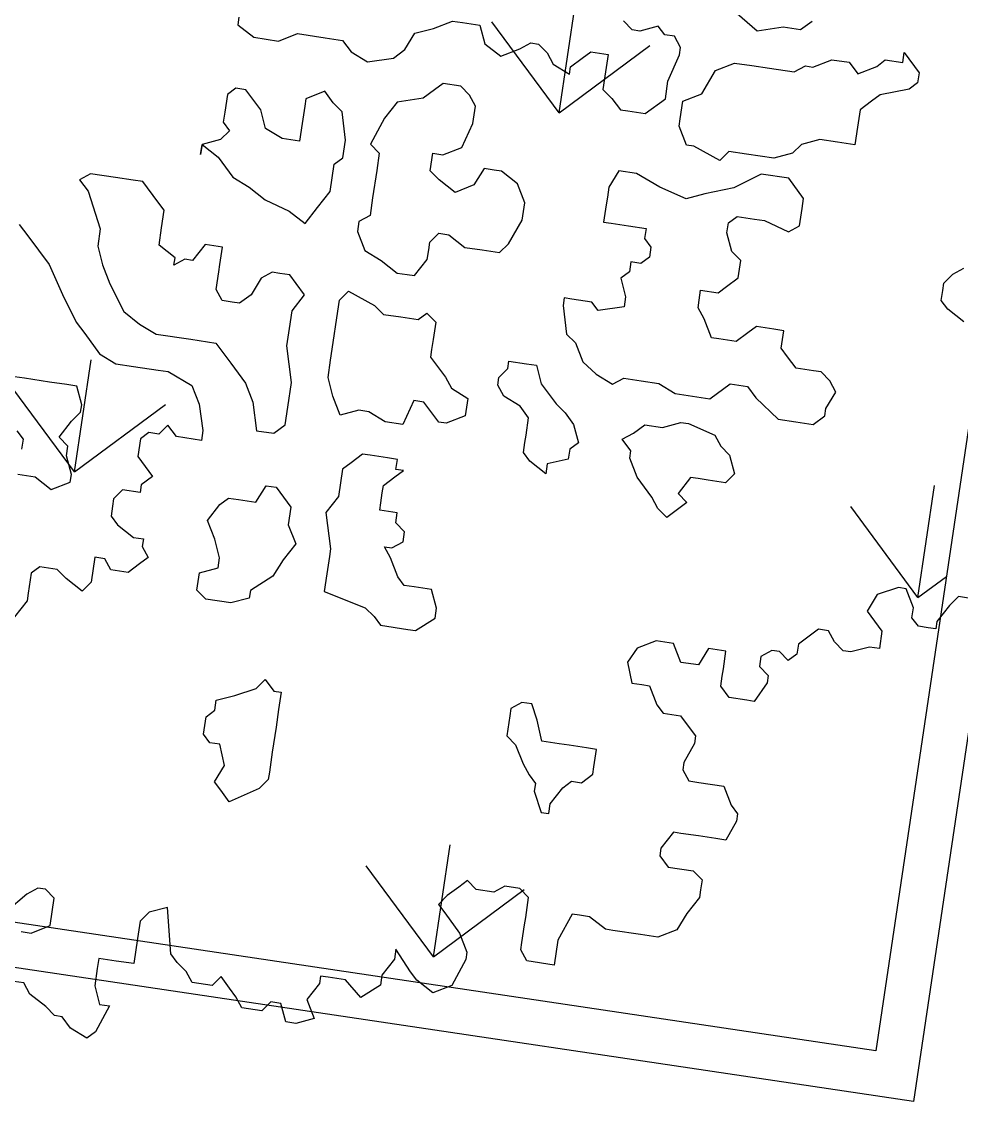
# Model space of a CAD drawing. Header units: millimetres. Extents: x 338 to 506, y 179 to 335.
# Drawn here: x 382.783 to 385.95, y 242.567 to 246.204 of the extents above; entities that cross this region are included whole.
import ezdxf

# ---------------------------------------------------------------- set-up
doc = ezdxf.new("R2010")
doc.units = ezdxf.units.MM
for name, color, linetype in [('ANDEN', 251, 'Continuous'), ('ARBOL-TOP', 3, 'Continuous'), ('MUROS', 32, 'Continuous')]:
    doc.layers.add(name, color=color, linetype=linetype)

# ---------------------------------------------------------------- blocks, each defined once
blk = doc.blocks.new('*X963')
at = {"color": 0}
for p, q in [((60.776, 111.9594), (61.0454, 112.2288)), ((60.776, 111.9594), (61.0454, 111.6899)), ((60.776, 111.9594), (61.157, 111.9594)), ((59.3391, 110.5225), (59.6085, 110.7919)), ((62.2128, 110.5225), (62.4822, 110.7919)), ((59.3391, 110.5225), (59.6085, 110.2531)), ((59.3391, 110.5225), (59.7201, 110.5225)), ((62.2128, 110.5225), (62.4822, 110.2531)), ((62.2128, 110.5225), (62.5938, 110.5225)), ((60.776, 109.0857), (61.0454, 109.3551)), ((60.776, 109.0857), (60.8606, 109.0011)), ((60.776, 109.0857), (61.157, 109.0857))]:
    blk.add_line(p, q, dxfattribs=at)
blk = doc.blocks.new('ARBOLITO')
at = {"linetype": 'ByBlock'}
for points in [[(463.24576, 68.67894), (463.23745, 68.67894), (463.23122, 68.67063), (463.22291, 68.65608), (463.22291, 68.64985), (463.21667, 68.64985), (463.20836, 68.64985), (463.20213, 68.65608), (463.20213, 68.66439), (463.19382, 68.67894), (463.18758, 68.67894), (463.17096, 68.67063), (463.16473, 68.65608), (463.17927, 68.64154), (463.17927, 68.62699), (463.17096, 68.62699), (463.15642, 68.62076), (463.15018, 68.62076), (463.14187, 68.62699), (463.13564, 68.6353), (463.12733, 68.6353), (463.11278, 68.62076), (463.11278, 68.61245), (463.10655, 68.60621), (463.09823, 68.61245), (463.092, 68.61245), (463.08369, 68.60621), (463.08369, 68.5979), (463.092, 68.59167), (463.092, 68.58543), (463.08369, 68.56881), (463.07746, 68.56881), (463.06291, 68.56881), (463.0546, 68.57712), (463.0546, 68.58543), (463.0546, 68.59167), (463.0546, 68.60621), (463.04005, 68.60621), (463.03382, 68.59167), (463.01927, 68.59167), (463.01096, 68.60621), (462.99642, 68.60621), (462.98187, 68.5979), (462.97564, 68.58543), (462.98187, 68.56881), (462.99018, 68.56881), (462.99642, 68.56881), (463.00473, 68.55427), (463.01096, 68.54803), (463.02551, 68.54803), (463.03382, 68.53972), (463.04005, 68.53349), (463.04005, 68.52725), (463.03382, 68.51063), (463.03382, 68.5044), (463.04005, 68.49608), (463.04837, 68.49608), (463.06914, 68.49608), (463.07746, 68.48154), (463.08369, 68.47531), (463.08369, 68.46907), (463.07746, 68.45245), (463.06914, 68.45245), (463.0546, 68.45245), (463.04005, 68.45245), (463.03382, 68.45245), (463.02551, 68.4379), (463.02551, 68.43167), (463.03382, 68.42336), (463.0546, 68.42336), (463.06291, 68.41712), (463.06291, 68.40881), (463.06291, 68.40258), (463.0546, 68.38803), (463.04837, 68.37349), (463.03382, 68.36518), (463.01927, 68.36518), (462.99642, 68.36518), (462.99018, 68.36518), (462.97564, 68.37349), (462.96733, 68.37349), (462.96109, 68.37349), (462.95278, 68.35063), (462.95278, 68.32985), (462.92993, 68.32985), (462.92369, 68.33816), (462.92369, 68.3444), (462.92369, 68.35894), (462.92369, 68.36518), (462.92369, 68.3818), (462.91538, 68.38803), (462.90291, 68.38803), (462.8946, 68.3818), (462.88006, 68.3818), (462.87174, 68.38803), (462.86551, 68.3818), (462.8572, 68.37349), (462.85097, 68.36518), (462.8572, 68.35894), (462.87174, 68.3444), (462.88006, 68.32985), (462.88006, 68.32362), (462.87174, 68.30076), (462.8572, 68.29245), (462.84265, 68.30076), (462.83642, 68.307), (462.82187, 68.32362), (462.82187, 68.31531), (462.81356, 68.30076), (462.81356, 68.29245), (462.79902, 68.27998), (462.78447, 68.29245), (462.76993, 68.29245), (462.76369, 68.29245), (462.76369, 68.28622), (462.75538, 68.27167), (462.76369, 68.25713), (462.74915, 68.25089), (462.74084, 68.25089), (462.7346, 68.26544), (462.72629, 68.26544), (462.72006, 68.25713), (462.70343, 68.25713), (462.6972, 68.26544), (462.69097, 68.27167), (462.68266, 68.27998), (462.67642, 68.27167), (462.6598, 68.27167), (462.65357, 68.27998), (462.64525, 68.28622), (462.63902, 68.29245), (462.63071, 68.32985), (462.61616, 68.32362), (462.60993, 68.31531), (462.60993, 68.30076), (462.60993, 68.27998), (462.59538, 68.27998), (462.58084, 68.27998), (462.58084, 68.27167), (462.58084, 68.25713), (462.58707, 68.24258), (462.59538, 68.24258), (462.58707, 68.21972), (462.58084, 68.21349), (462.56629, 68.21972), (462.55798, 68.22804), (462.55175, 68.22804), (462.54344, 68.23427), (462.52889, 68.24258), (462.52266, 68.25089), (462.51435, 68.25089)], [(462.51435, 68.29245), (462.52266, 68.29245), (462.5372, 68.30076), (462.5372, 68.32362), (462.52889, 68.32985), (462.52266, 68.32985), (462.51435, 68.32362), (462.4998, 68.307)], [(463.24576, 68.67894), (463.23745, 68.67894), (463.23122, 68.67063), (463.22291, 68.65608), (463.22291, 68.64985), (463.21667, 68.64985), (463.20836, 68.64985), (463.20213, 68.65608), (463.20213, 68.66439), (463.19382, 68.67894), (463.18758, 68.67894), (463.17096, 68.67063), (463.16473, 68.65608), (463.17927, 68.64154), (463.17927, 68.62699), (463.17096, 68.62699), (463.15642, 68.62076), (463.15018, 68.62076), (463.14187, 68.62699), (463.13564, 68.6353), (463.12733, 68.6353), (463.11278, 68.62076), (463.11278, 68.61245), (463.10655, 68.60621), (463.09823, 68.61245), (463.092, 68.61245), (463.08369, 68.60621), (463.08369, 68.5979), (463.092, 68.59167), (463.092, 68.58543), (463.08369, 68.56881), (463.07746, 68.56881), (463.06291, 68.56881), (463.0546, 68.57712), (463.0546, 68.58543), (463.0546, 68.59167), (463.0546, 68.60621), (463.04005, 68.60621), (463.03382, 68.59167), (463.01927, 68.59167), (463.01096, 68.60621), (462.99642, 68.60621), (462.98187, 68.5979), (462.97564, 68.58543), (462.98187, 68.56881), (462.99018, 68.56881), (462.99642, 68.56881), (463.00473, 68.55427), (463.01096, 68.54803), (463.02551, 68.54803), (463.03382, 68.53972), (463.04005, 68.53349), (463.04005, 68.52725), (463.03382, 68.51063), (463.03382, 68.5044), (463.04005, 68.49608), (463.04837, 68.49608), (463.06914, 68.49608), (463.07746, 68.48154), (463.08369, 68.47531), (463.08369, 68.46907), (463.07746, 68.45245), (463.06914, 68.45245), (463.0546, 68.45245), (463.04005, 68.45245), (463.03382, 68.45245), (463.02551, 68.4379), (463.02551, 68.43167), (463.03382, 68.42336), (463.0546, 68.42336), (463.06291, 68.41712), (463.06291, 68.40881), (463.06291, 68.40258), (463.0546, 68.38803), (463.04837, 68.37349), (463.03382, 68.36518), (463.01927, 68.36518), (462.99642, 68.36518), (462.99018, 68.36518), (462.97564, 68.37349), (462.96733, 68.37349), (462.96109, 68.37349), (462.95278, 68.35063), (462.95278, 68.32985), (462.92993, 68.32985), (462.92369, 68.33816), (462.92369, 68.3444), (462.92369, 68.35894), (462.92369, 68.36518), (462.92369, 68.3818), (462.91538, 68.38803), (462.90291, 68.38803), (462.8946, 68.3818), (462.88006, 68.3818), (462.87174, 68.38803), (462.86551, 68.3818), (462.8572, 68.37349), (462.85097, 68.36518), (462.8572, 68.35894), (462.87174, 68.3444), (462.88006, 68.32985), (462.88006, 68.32362), (462.87174, 68.30076), (462.8572, 68.29245), (462.84265, 68.30076), (462.83642, 68.307), (462.82187, 68.32362), (462.82187, 68.31531), (462.81356, 68.30076), (462.81356, 68.29245), (462.79902, 68.27998), (462.78447, 68.29245), (462.76993, 68.29245), (462.76369, 68.29245), (462.76369, 68.28622), (462.75538, 68.27167), (462.76369, 68.25713), (462.74915, 68.25089), (462.74084, 68.25089), (462.7346, 68.26544), (462.72629, 68.26544), (462.72006, 68.25713), (462.70343, 68.25713), (462.6972, 68.26544), (462.69097, 68.27167), (462.68266, 68.27998), (462.67642, 68.27167), (462.6598, 68.27167), (462.65357, 68.27998), (462.64525, 68.28622), (462.63902, 68.29245), (462.63071, 68.32985), (462.61616, 68.32362), (462.60993, 68.31531), (462.60993, 68.30076), (462.60993, 68.27998), (462.59538, 68.27998), (462.58084, 68.27998), (462.58084, 68.27167), (462.58084, 68.25713), (462.58707, 68.24258), (462.59538, 68.24258), (462.58707, 68.21972), (462.58084, 68.21349), (462.56629, 68.21972), (462.55798, 68.22804), (462.55175, 68.22804), (462.54344, 68.23427), (462.52889, 68.24258), (462.52266, 68.25089), (462.51435, 68.25089)], [(462.51435, 68.29245), (462.52266, 68.29245), (462.5372, 68.30076), (462.5372, 68.32362), (462.52889, 68.32985), (462.52266, 68.32985), (462.51435, 68.32362), (462.4998, 68.307)], [(462.58084, 69.05712), (462.59538, 69.0488), (462.61616, 69.0488), (462.63071, 69.05712), (462.65357, 69.05712), (462.66811, 69.05712), (462.67642, 69.0488), (462.69097, 69.04257), (462.71175, 69.0488), (462.72006, 69.05712), (462.72629, 69.07166), (462.74084, 69.07789), (462.75538, 69.08621), (462.76369, 69.08621), (462.77824, 69.08621), (462.78447, 69.07166), (462.79902, 69.06335), (462.81356, 69.07166), (462.82187, 69.07789), (462.82811, 69.07789), (462.83642, 69.07166), (462.84265, 69.06335), (462.8572, 69.05712), (462.8572, 69.06335), (462.86551, 69.07166), (462.87174, 69.07789), (462.88629, 69.07789), (462.88629, 69.06335), (462.88629, 69.0488), (462.8946, 69.04257), (462.90291, 69.03426), (462.90915, 69.03426), (462.92369, 69.03426), (462.93824, 69.0488), (462.93824, 69.06335), (462.94447, 69.08621), (462.94447, 69.09244), (462.93824, 69.10075), (462.92993, 69.10075), (462.92369, 69.10698), (462.90915, 69.10075), (462.90291, 69.10075), (462.8946, 69.10698)], [(462.98187, 69.12984), (463.00473, 69.1153), (463.02551, 69.12153), (463.04005, 69.12153), (463.04837, 69.12984)], [(462.58084, 69.06335), (462.58084, 69.05712), (462.58084, 69.05712)], [(462.58084, 69.05712), (462.59538, 69.0488), (462.61616, 69.0488), (462.63071, 69.05712), (462.65357, 69.05712), (462.66811, 69.05712), (462.67642, 69.0488), (462.69097, 69.04257), (462.71175, 69.0488), (462.72006, 69.05712), (462.72629, 69.07166), (462.74084, 69.07789), (462.75538, 69.08621), (462.76369, 69.08621), (462.77824, 69.08621), (462.78447, 69.07166), (462.79902, 69.06335), (462.81356, 69.07166), (462.82187, 69.07789), (462.82811, 69.07789), (462.83642, 69.07166), (462.84265, 69.06335), (462.8572, 69.05712), (462.8572, 69.06335), (462.86551, 69.07166), (462.87174, 69.07789), (462.88629, 69.07789), (462.88629, 69.06335), (462.88629, 69.0488), (462.8946, 69.04257), (462.90291, 69.03426), (462.90915, 69.03426), (462.92369, 69.03426), (462.93824, 69.0488), (462.93824, 69.06335), (462.94447, 69.08621), (462.94447, 69.09244), (462.93824, 69.10075), (462.92993, 69.10075), (462.92369, 69.10698), (462.90915, 69.10075), (462.90291, 69.10075), (462.8946, 69.10698)], [(462.98187, 69.12984), (463.00473, 69.1153), (463.02551, 69.12153), (463.04005, 69.12153), (463.04837, 69.12984)], [(462.58084, 69.06335), (462.58084, 69.05712)], [(462.96109, 69.01348), (462.95278, 69.02802), (462.95278, 69.03426), (462.95278, 69.0488), (462.96733, 69.05712), (462.97564, 69.07789), (462.99018, 69.08621), (463.00473, 69.08621), (463.01927, 69.08621), (463.04005, 69.08621), (463.04837, 69.09244), (463.0546, 69.09244), (463.06914, 69.10075), (463.08369, 69.10075), (463.092, 69.09244), (463.10655, 69.10075), (463.11278, 69.10698), (463.12733, 69.10698), (463.12733, 69.1153), (463.14187, 69.10075), (463.14187, 69.09244), (463.13564, 69.08621), (463.11278, 69.07789), (463.10655, 69.07166), (463.09823, 69.06335), (463.09823, 69.0488), (463.09823, 69.03426), (463.08369, 69.03426), (463.06914, 69.03426), (463.0546, 69.02802), (463.04837, 69.01971), (463.03382, 69.01348), (463.01096, 69.01348), (462.99642, 69.01348), (462.99018, 69.00517), (462.96733, 69.01348), (462.96109, 69.01348), (462.96109, 69.01348)], [(462.96109, 69.01348), (462.95278, 69.02802), (462.95278, 69.03426), (462.95278, 69.0488), (462.96733, 69.05712), (462.97564, 69.07789), (462.99018, 69.08621), (463.00473, 69.08621), (463.01927, 69.08621), (463.04005, 69.08621), (463.04837, 69.09244), (463.0546, 69.09244), (463.06914, 69.10075), (463.08369, 69.10075), (463.092, 69.09244), (463.10655, 69.10075), (463.11278, 69.10698), (463.12733, 69.10698), (463.12733, 69.1153), (463.14187, 69.10075), (463.14187, 69.09244), (463.13564, 69.08621), (463.11278, 69.07789), (463.10655, 69.07166), (463.09823, 69.06335), (463.09823, 69.0488), (463.09823, 69.03426), (463.08369, 69.03426), (463.06914, 69.03426), (463.0546, 69.02802), (463.04837, 69.01971), (463.03382, 69.01348), (463.01096, 69.01348), (462.99642, 69.01348), (462.99018, 69.00517), (462.96733, 69.01348), (462.96109, 69.01348)], [(462.70343, 68.90335), (462.71175, 68.88881), (462.72629, 68.88257), (462.74084, 68.87426), (462.74915, 68.87426), (462.75538, 68.87426), (462.76369, 68.88881), (462.76369, 68.89712), (462.76369, 68.90335), (462.76993, 68.91166), (462.77824, 68.91166), (462.79278, 68.90335), (462.80733, 68.90335), (462.82187, 68.90335), (462.82811, 68.91166), (462.83642, 68.93244), (462.83642, 68.94699), (462.82811, 68.96153), (462.81356, 68.96984), (462.80733, 68.96984), (462.79902, 68.96984), (462.79278, 68.9553), (462.77824, 68.94699), (462.76369, 68.9553), (462.75538, 68.96153), (462.75538, 68.97608), (462.76369, 68.97608), (462.77824, 68.98439), (462.78447, 69.00517), (462.78447, 69.01971), (462.77824, 69.02802), (462.76993, 69.03426), (462.75538, 69.03426), (462.74915, 69.02802), (462.74084, 69.01971), (462.72006, 69.01348), (462.71175, 68.99893), (462.70343, 68.97608), (462.71175, 68.96984), (462.71175, 68.9553), (462.71175, 68.93244), (462.71175, 68.9179), (462.70343, 68.91166), (462.70343, 68.90335), (462.70343, 68.90335)], [(462.70343, 68.90335), (462.71175, 68.88881), (462.72629, 68.88257), (462.74084, 68.87426), (462.74915, 68.87426), (462.75538, 68.87426), (462.76369, 68.88881), (462.76369, 68.89712), (462.76369, 68.90335), (462.76993, 68.91166), (462.77824, 68.91166), (462.79278, 68.90335), (462.80733, 68.90335), (462.82187, 68.90335), (462.82811, 68.91166), (462.83642, 68.93244), (462.83642, 68.94699), (462.82811, 68.96153), (462.81356, 68.96984), (462.80733, 68.96984), (462.79902, 68.96984), (462.79278, 68.9553), (462.77824, 68.94699), (462.76369, 68.9553), (462.75538, 68.96153), (462.75538, 68.97608), (462.76369, 68.97608), (462.77824, 68.98439), (462.78447, 69.00517), (462.78447, 69.01971), (462.77824, 69.02802), (462.76993, 69.03426), (462.75538, 69.03426), (462.74915, 69.02802), (462.74084, 69.01971), (462.72006, 69.01348), (462.71175, 68.99893), (462.70343, 68.97608), (462.71175, 68.96984), (462.71175, 68.9553), (462.71175, 68.93244), (462.71175, 68.9179), (462.70343, 68.91166), (462.70343, 68.90335)], [(462.56629, 68.9553), (462.58084, 68.94699), (462.59538, 68.93244), (462.60993, 68.92621), (462.62447, 68.9179), (462.64525, 68.91166), (462.6598, 68.90335), (462.66811, 68.9179), (462.67642, 68.93244), (462.67642, 68.9553), (462.68266, 68.96153), (462.68266, 68.97608), (462.67642, 68.99893), (462.66811, 69.00517), (462.6598, 69.01348), (462.64525, 69.00517), (462.64525, 68.99893), (462.64525, 68.98439), (462.64525, 68.96984), (462.63071, 68.96984), (462.61616, 68.97608), (462.60993, 68.99062), (462.59538, 69.00517), (462.58707, 69.00517), (462.58084, 68.99893), (462.58084, 68.98439), (462.58084, 68.97608), (462.58707, 68.96984), (462.58084, 68.96153), (462.56629, 68.9553), (462.56629, 68.94699), (462.56629, 68.9553), (462.56629, 68.9553)], [(462.56629, 68.9553), (462.58084, 68.94699), (462.59538, 68.93244), (462.60993, 68.92621), (462.62447, 68.9179), (462.64525, 68.91166), (462.6598, 68.90335), (462.66811, 68.9179), (462.67642, 68.93244), (462.67642, 68.9553), (462.68266, 68.96153), (462.68266, 68.97608), (462.67642, 68.99893), (462.66811, 69.00517), (462.6598, 69.01348), (462.64525, 69.00517), (462.64525, 68.99893), (462.64525, 68.98439), (462.64525, 68.96984), (462.63071, 68.96984), (462.61616, 68.97608), (462.60993, 68.99062), (462.59538, 69.00517), (462.58707, 69.00517), (462.58084, 68.99893), (462.58084, 68.98439), (462.58084, 68.97608), (462.58707, 68.96984), (462.58084, 68.96153), (462.56629, 68.9553), (462.56629, 68.94699), (462.56629, 68.9553)], [(462.90915, 68.86803), (462.90291, 68.87426), (462.88629, 68.87426), (462.88006, 68.87426), (462.88006, 68.86803), (462.88629, 68.84517), (462.8946, 68.83894), (462.90291, 68.82439), (462.91538, 68.81608), (462.92993, 68.80985), (462.93824, 68.81608), (462.95278, 68.81608), (462.96733, 68.81608), (462.98187, 68.80985), (462.99642, 68.80985), (463.01096, 68.80985), (463.02551, 68.82439), (463.04005, 68.82439), (463.04837, 68.81608), (463.06914, 68.80153), (463.08369, 68.80153), (463.09823, 68.80153), (463.10655, 68.80985), (463.10655, 68.81608), (463.11278, 68.83062), (463.10655, 68.83894), (463.09823, 68.84517), (463.092, 68.84517), (463.07746, 68.84517), (463.06914, 68.85348), (463.06291, 68.85972), (463.06291, 68.87426), (463.0546, 68.87426), (463.04005, 68.87426), (463.03382, 68.86803), (463.02551, 68.85972), (463.01096, 68.85972), (463.00473, 68.85972), (462.99642, 68.87426), (462.99018, 68.88257), (462.99018, 68.88881), (462.99018, 68.89712), (463.00473, 68.89712), (463.01096, 68.90335), (463.01927, 68.91166), (463.01927, 68.92621), (463.01096, 68.93244), (463.00473, 68.94699), (463.00473, 68.9553), (463.01096, 68.96153), (463.02551, 68.96153), (463.03382, 68.96153), (463.0546, 68.9553), (463.06291, 68.96153), (463.06291, 68.97608), (463.06291, 68.98439), (463.04837, 68.99893), (463.02551, 68.99893), (463.00473, 68.98439), (462.98187, 68.97608), (462.96733, 68.96984), (462.94447, 68.97608), (462.92369, 68.98439), (462.90915, 68.98439), (462.90291, 68.96984), (462.90291, 68.96153), (462.90291, 68.9553), (462.90291, 68.94075), (462.90915, 68.94075), (462.92369, 68.94075), (462.93824, 68.94075), (462.93824, 68.93244), (462.94447, 68.92621), (462.94447, 68.9179), (462.93824, 68.91166), (462.92993, 68.91166), (462.92993, 68.90335), (462.92369, 68.89712), (462.92993, 68.88257), (462.92993, 68.87426), (462.90915, 68.86803), (462.90915, 68.86803)], [(462.90915, 68.86803), (462.90291, 68.87426), (462.88629, 68.87426), (462.88006, 68.87426), (462.88006, 68.86803), (462.88629, 68.84517), (462.8946, 68.83894), (462.90291, 68.82439), (462.91538, 68.81608), (462.92993, 68.80985), (462.93824, 68.81608), (462.95278, 68.81608), (462.96733, 68.81608), (462.98187, 68.80985), (462.99642, 68.80985), (463.01096, 68.80985), (463.02551, 68.82439), (463.04005, 68.82439), (463.04837, 68.81608), (463.06914, 68.80153), (463.08369, 68.80153), (463.09823, 68.80153), (463.10655, 68.80985), (463.10655, 68.81608), (463.11278, 68.83062), (463.10655, 68.83894), (463.09823, 68.84517), (463.092, 68.84517), (463.07746, 68.84517), (463.06914, 68.85348), (463.06291, 68.85972), (463.06291, 68.87426), (463.0546, 68.87426), (463.04005, 68.87426), (463.03382, 68.86803), (463.02551, 68.85972), (463.01096, 68.85972), (463.00473, 68.85972), (462.99642, 68.87426), (462.99018, 68.88257), (462.99018, 68.88881), (462.99018, 68.89712), (463.00473, 68.89712), (463.01096, 68.90335), (463.01927, 68.91166), (463.01927, 68.92621), (463.01096, 68.93244), (463.00473, 68.94699), (463.00473, 68.9553), (463.01096, 68.96153), (463.02551, 68.96153), (463.03382, 68.96153), (463.0546, 68.9553), (463.06291, 68.96153), (463.06291, 68.97608), (463.06291, 68.98439), (463.04837, 68.99893), (463.02551, 68.99893), (463.00473, 68.98439), (462.98187, 68.97608), (462.96733, 68.96984), (462.94447, 68.97608), (462.92369, 68.98439), (462.90915, 68.98439), (462.90291, 68.96984), (462.90291, 68.96153), (462.90291, 68.9553), (462.90291, 68.94075), (462.90915, 68.94075), (462.92369, 68.94075), (462.93824, 68.94075), (462.93824, 68.93244), (462.94447, 68.92621), (462.94447, 68.9179), (462.93824, 68.91166), (462.92993, 68.91166), (462.92993, 68.90335), (462.92369, 68.89712), (462.92993, 68.88257), (462.92993, 68.87426), (462.90915, 68.86803)], [(463.20836, 68.90335), (463.19382, 68.91166), (463.18758, 68.9179), (463.18758, 68.92621), (463.18758, 68.93244), (463.19382, 68.94075), (463.20213, 68.94699)], [(463.20836, 68.90335), (463.19382, 68.91166), (463.18758, 68.9179), (463.18758, 68.92621), (463.18758, 68.93244), (463.19382, 68.94075), (463.20213, 68.94699)], [(462.47071, 68.91166), (462.47902, 68.90335), (462.49357, 68.87426), (462.49357, 68.85972), (462.4998, 68.84517), (462.50811, 68.83062), (462.52266, 68.80985), (462.5372, 68.80153), (462.55175, 68.7953), (462.58084, 68.7953), (462.60162, 68.7953), (462.61616, 68.78076), (462.63071, 68.76621), (462.63902, 68.75167), (462.64525, 68.72881), (462.6598, 68.72881), (462.66811, 68.73712), (462.66811, 68.75167), (462.66811, 68.77244), (462.6598, 68.80153), (462.6598, 68.81608), (462.6598, 68.83062), (462.66811, 68.84517), (462.6598, 68.85348), (462.65357, 68.85972), (462.64525, 68.85972), (462.63902, 68.85972), (462.63071, 68.85348), (462.62447, 68.83894), (462.61616, 68.83062), (462.60993, 68.83062), (462.60162, 68.83062), (462.59538, 68.83894), (462.59538, 68.85348), (462.59538, 68.85972), (462.59538, 68.87426), (462.58084, 68.87426), (462.57253, 68.85972), (462.56629, 68.85972), (462.55798, 68.85348), (462.55798, 68.85972), (462.54344, 68.86803), (462.54344, 68.88257), (462.54344, 68.89712), (462.5372, 68.90335), (462.52266, 68.9179), (462.51435, 68.9179), (462.4998, 68.9179), (462.47902, 68.9179), (462.47071, 68.91166), (462.47071, 68.91166)], [(462.47071, 68.91166), (462.47902, 68.90335), (462.49357, 68.87426), (462.49357, 68.85972), (462.4998, 68.84517), (462.50811, 68.83062), (462.52266, 68.80985), (462.5372, 68.80153), (462.55175, 68.7953), (462.58084, 68.7953), (462.60162, 68.7953), (462.61616, 68.78076), (462.63071, 68.76621), (462.63902, 68.75167), (462.64525, 68.72881), (462.6598, 68.72881), (462.66811, 68.73712), (462.66811, 68.75167), (462.66811, 68.77244), (462.6598, 68.80153), (462.6598, 68.81608), (462.6598, 68.83062), (462.66811, 68.84517), (462.6598, 68.85348), (462.65357, 68.85972), (462.64525, 68.85972), (462.63902, 68.85972), (462.63071, 68.85348), (462.62447, 68.83894), (462.61616, 68.83062), (462.60993, 68.83062), (462.60162, 68.83062), (462.59538, 68.83894), (462.59538, 68.85348), (462.59538, 68.85972), (462.59538, 68.87426), (462.58084, 68.87426), (462.57253, 68.85972), (462.56629, 68.85972), (462.55798, 68.85348), (462.55798, 68.85972), (462.54344, 68.86803), (462.54344, 68.88257), (462.54344, 68.89712), (462.5372, 68.90335), (462.52266, 68.9179), (462.51435, 68.9179), (462.4998, 68.9179), (462.47902, 68.9179), (462.47071, 68.91166)], [(462.44993, 68.69972), (462.45617, 68.69348), (462.45617, 68.68517)], [(462.45617, 68.66439), (462.47071, 68.66439), (462.48526, 68.65608), (462.4998, 68.66439), (462.4998, 68.67063), (462.49357, 68.68517), (462.49357, 68.69348), (462.48526, 68.69972), (462.49357, 68.71426), (462.4998, 68.72257), (462.4998, 68.72881), (462.49357, 68.74335), (462.48526, 68.74335), (462.47071, 68.74335), (462.44993, 68.74335), (462.44162, 68.74335)], [(462.42708, 68.86803), (462.43539, 68.85972), (462.45617, 68.83894), (462.47071, 68.81608), (462.48526, 68.7953), (462.49357, 68.78699), (462.50811, 68.77244), (462.52266, 68.76621), (462.5372, 68.76621), (462.55798, 68.76621), (462.56629, 68.76621), (462.58707, 68.7579), (462.59538, 68.74335), (462.60162, 68.72257), (462.60162, 68.71426), (462.58084, 68.71426), (462.57253, 68.72257), (462.56629, 68.71426), (462.55798, 68.71426), (462.55175, 68.70803), (462.55175, 68.69348), (462.56629, 68.67894), (462.55798, 68.67063), (462.55798, 68.66439), (462.54344, 68.66439), (462.5372, 68.65608), (462.5372, 68.64985), (462.5372, 68.64154), (462.54344, 68.6353), (462.55798, 68.62699), (462.56629, 68.62699), (462.56629, 68.62076), (462.57253, 68.61245), (462.56629, 68.60621), (462.55798, 68.5979), (462.54344, 68.5979), (462.5372, 68.60621), (462.52889, 68.60621), (462.52889, 68.58543), (462.52266, 68.57712), (462.50811, 68.58543), (462.4998, 68.59167), (462.48526, 68.59167), (462.47902, 68.58543), (462.47902, 68.56881), (462.47902, 68.56258), (462.47071, 68.54803)], [(462.44993, 68.69972), (462.45617, 68.69348), (462.45617, 68.68517)], [(462.45617, 68.66439), (462.47071, 68.66439), (462.48526, 68.65608), (462.4998, 68.66439), (462.4998, 68.67063), (462.49357, 68.68517), (462.49357, 68.69348), (462.48526, 68.69972), (462.49357, 68.71426), (462.4998, 68.72257), (462.4998, 68.72881), (462.49357, 68.74335), (462.48526, 68.74335), (462.47071, 68.74335), (462.44993, 68.74335), (462.44162, 68.74335)], [(462.42708, 68.86803), (462.43539, 68.85972), (462.45617, 68.83894), (462.47071, 68.81608), (462.48526, 68.7953), (462.49357, 68.78699), (462.50811, 68.77244), (462.52266, 68.76621), (462.5372, 68.76621), (462.55798, 68.76621), (462.56629, 68.76621), (462.58707, 68.7579), (462.59538, 68.74335), (462.60162, 68.72257), (462.60162, 68.71426), (462.58084, 68.71426), (462.57253, 68.72257), (462.56629, 68.71426), (462.55798, 68.71426), (462.55175, 68.70803), (462.55175, 68.69348), (462.56629, 68.67894), (462.55798, 68.67063), (462.55798, 68.66439), (462.54344, 68.66439), (462.5372, 68.65608), (462.5372, 68.64985), (462.5372, 68.64154), (462.54344, 68.6353), (462.55798, 68.62699), (462.56629, 68.62699), (462.56629, 68.62076), (462.57253, 68.61245), (462.56629, 68.60621), (462.55798, 68.5979), (462.54344, 68.5979), (462.5372, 68.60621), (462.52889, 68.60621), (462.52889, 68.58543), (462.52266, 68.57712), (462.50811, 68.58543), (462.4998, 68.59167), (462.48526, 68.59167), (462.47902, 68.58543), (462.47902, 68.56881), (462.47902, 68.56258), (462.47071, 68.54803)], [(462.70343, 68.76621), (462.6972, 68.78076), (462.6972, 68.7953), (462.6972, 68.80985), (462.6972, 68.83062), (462.6972, 68.84517), (462.70343, 68.85348), (462.72629, 68.84517), (462.7346, 68.83894), (462.74915, 68.83894), (462.76369, 68.83894), (462.76993, 68.84517), (462.77824, 68.83894), (462.77824, 68.82439), (462.77824, 68.81608), (462.77824, 68.80985), (462.79278, 68.7953), (462.79902, 68.78699), (462.81356, 68.78076), (462.81356, 68.76621), (462.79902, 68.7579), (462.79278, 68.7579), (462.77824, 68.77244), (462.76993, 68.77244), (462.76369, 68.75167), (462.74915, 68.75167), (462.7346, 68.7579), (462.72629, 68.7579), (462.71175, 68.75167), (462.70343, 68.76621), (462.70343, 68.76621)], [(462.70343, 68.76621), (462.6972, 68.78076), (462.6972, 68.7953), (462.6972, 68.80985), (462.6972, 68.83062), (462.6972, 68.84517), (462.70343, 68.85348), (462.72629, 68.84517), (462.7346, 68.83894), (462.74915, 68.83894), (462.76369, 68.83894), (462.76993, 68.84517), (462.77824, 68.83894), (462.77824, 68.82439), (462.77824, 68.81608), (462.77824, 68.80985), (462.79278, 68.7953), (462.79902, 68.78699), (462.81356, 68.78076), (462.81356, 68.76621), (462.79902, 68.7579), (462.79278, 68.7579), (462.77824, 68.77244), (462.76993, 68.77244), (462.76369, 68.75167), (462.74915, 68.75167), (462.7346, 68.7579), (462.72629, 68.7579), (462.71175, 68.75167), (462.70343, 68.76621)], [(462.88629, 68.72881), (462.87174, 68.73712), (462.86551, 68.74335), (462.86551, 68.75167), (462.86551, 68.7579), (462.86551, 68.77244), (462.8572, 68.78076), (462.84265, 68.78699), (462.83642, 68.7953), (462.83642, 68.80153), (462.84265, 68.80985), (462.84265, 68.81608), (462.8572, 68.81608), (462.86551, 68.81608), (462.87174, 68.80153), (462.88629, 68.78699), (462.8946, 68.78076), (462.90291, 68.77244), (462.90915, 68.7579), (462.90291, 68.75167), (462.90291, 68.74335), (462.88629, 68.73712), (462.88629, 68.72881), (462.88629, 68.72881)], [(462.88629, 68.72881), (462.87174, 68.73712), (462.86551, 68.74335), (462.86551, 68.75167), (462.86551, 68.7579), (462.86551, 68.77244), (462.8572, 68.78076), (462.84265, 68.78699), (462.83642, 68.7953), (462.83642, 68.80153), (462.84265, 68.80985), (462.84265, 68.81608), (462.8572, 68.81608), (462.86551, 68.81608), (462.87174, 68.80153), (462.88629, 68.78699), (462.8946, 68.78076), (462.90291, 68.77244), (462.90915, 68.7579), (462.90291, 68.75167), (462.90291, 68.74335), (462.88629, 68.73712), (462.88629, 68.72881)], [(462.99018, 68.70803), (462.98187, 68.71426), (462.97564, 68.72257), (462.96109, 68.73712), (462.95278, 68.75167), (462.95278, 68.7579), (462.94447, 68.76621), (462.95278, 68.77244), (462.96109, 68.78076), (462.97564, 68.78076), (462.99018, 68.78699), (462.99642, 68.78699), (463.01927, 68.78076), (463.02551, 68.77244), (463.03382, 68.76621), (463.04005, 68.75167), (463.03382, 68.74335), (463.01927, 68.74335), (463.01096, 68.74335), (463.00473, 68.74335), (462.99642, 68.72881), (463.00473, 68.72257), (462.99018, 68.70803), (462.99018, 68.70803)], [(462.99018, 68.70803), (462.98187, 68.71426), (462.97564, 68.72257), (462.96109, 68.73712), (462.95278, 68.75167), (462.95278, 68.7579), (462.94447, 68.76621), (462.95278, 68.77244), (462.96109, 68.78076), (462.97564, 68.78076), (462.99018, 68.78699), (462.99642, 68.78699), (463.01927, 68.78076), (463.02551, 68.77244), (463.03382, 68.76621), (463.04005, 68.75167), (463.03382, 68.74335), (463.01927, 68.74335), (463.01096, 68.74335), (463.00473, 68.74335), (462.99642, 68.72881), (463.00473, 68.72257), (462.99018, 68.70803)], [(462.75538, 68.5979), (462.76369, 68.59167), (462.76993, 68.58543), (462.79278, 68.58543), (462.79902, 68.58543), (462.81356, 68.5979), (462.81356, 68.60621), (462.80733, 68.62076), (462.79278, 68.62076), (462.78447, 68.62076), (462.77824, 68.62699), (462.76993, 68.64154), (462.76369, 68.64985), (462.76993, 68.64985), (462.77824, 68.65608), (462.77824, 68.66439), (462.76993, 68.67063), (462.76993, 68.67894), (462.75538, 68.67894), (462.75538, 68.68517), (462.75538, 68.69348), (462.75538, 68.69972), (462.76369, 68.70803), (462.76993, 68.71426), (462.76369, 68.71426), (462.76369, 68.72257), (462.75538, 68.72257), (462.74084, 68.72257), (462.7346, 68.72257), (462.72629, 68.71426), (462.72006, 68.70803), (462.72006, 68.68517), (462.71175, 68.67063), (462.72006, 68.64154), (462.72006, 68.6353), (462.72006, 68.62076), (462.72006, 68.60621), (462.75538, 68.5979), (462.75538, 68.5979)], [(462.75538, 68.5979), (462.76369, 68.59167), (462.76993, 68.58543), (462.79278, 68.58543), (462.79902, 68.58543), (462.81356, 68.5979), (462.81356, 68.60621), (462.80733, 68.62076), (462.79278, 68.62076), (462.78447, 68.62076), (462.77824, 68.62699), (462.76993, 68.64154), (462.76369, 68.64985), (462.76993, 68.64985), (462.77824, 68.65608), (462.77824, 68.66439), (462.76993, 68.67063), (462.76993, 68.67894), (462.75538, 68.67894), (462.75538, 68.68517), (462.75538, 68.69348), (462.75538, 68.69972), (462.76369, 68.70803), (462.76993, 68.71426), (462.76369, 68.71426), (462.76369, 68.72257), (462.75538, 68.72257), (462.74084, 68.72257), (462.7346, 68.72257), (462.72629, 68.71426), (462.72006, 68.70803), (462.72006, 68.68517), (462.71175, 68.67063), (462.72006, 68.64154), (462.72006, 68.6353), (462.72006, 68.62076), (462.72006, 68.60621), (462.75538, 68.5979)], [(462.62447, 68.58543), (462.61616, 68.59167), (462.61616, 68.60621), (462.63071, 68.61245), (462.63071, 68.62076), (462.62447, 68.6353), (462.61616, 68.64985), (462.62447, 68.66439), (462.63071, 68.67063), (462.63902, 68.67063), (462.65357, 68.67063), (462.6598, 68.68517), (462.66811, 68.68517), (462.68266, 68.67063), (462.68266, 68.65608), (462.69097, 68.64154), (462.68266, 68.62699), (462.67642, 68.61245), (462.6598, 68.5979), (462.6598, 68.59167), (462.64525, 68.58543), (462.62447, 68.58543), (462.62447, 68.58543)], [(462.62447, 68.58543), (462.61616, 68.59167), (462.61616, 68.60621), (462.63071, 68.61245), (462.63071, 68.62076), (462.62447, 68.6353), (462.61616, 68.64985), (462.62447, 68.66439), (462.63071, 68.67063), (462.63902, 68.67063), (462.65357, 68.67063), (462.6598, 68.68517), (462.66811, 68.68517), (462.68266, 68.67063), (462.68266, 68.65608), (462.69097, 68.64154), (462.68266, 68.62699), (462.67642, 68.61245), (462.6598, 68.5979), (462.6598, 68.59167), (462.64525, 68.58543), (462.62447, 68.58543)], [(462.92993, 68.45245), (462.92993, 68.46076), (462.93824, 68.47531), (462.94447, 68.48154), (462.95278, 68.48154), (462.96109, 68.48985), (462.96109, 68.49608), (462.96109, 68.51063), (462.95278, 68.51063), (462.93824, 68.51063), (462.92993, 68.51063), (462.91538, 68.51063), (462.90915, 68.52725), (462.90291, 68.53972), (462.8946, 68.53972), (462.88629, 68.53349), (462.88629, 68.52725), (462.88629, 68.51063), (462.8946, 68.5044), (462.90291, 68.48985), (462.90915, 68.48154), (462.91538, 68.47531), (462.91538, 68.46907), (462.92369, 68.45245), (462.92993, 68.45245), (462.92993, 68.45245)], [(462.92993, 68.45245), (462.92993, 68.46076), (462.93824, 68.47531), (462.94447, 68.48154), (462.95278, 68.48154), (462.96109, 68.48985), (462.96109, 68.49608), (462.96109, 68.51063), (462.95278, 68.51063), (462.93824, 68.51063), (462.92993, 68.51063), (462.91538, 68.51063), (462.90915, 68.52725), (462.90291, 68.53972), (462.8946, 68.53972), (462.88629, 68.53349), (462.88629, 68.52725), (462.88629, 68.51063), (462.8946, 68.5044), (462.90291, 68.48985), (462.90915, 68.48154), (462.91538, 68.47531), (462.91538, 68.46907), (462.92369, 68.45245), (462.92993, 68.45245)], [(462.66811, 68.42336), (462.6598, 68.43167), (462.65357, 68.4379), (462.6598, 68.45245), (462.65357, 68.46907), (462.64525, 68.46907), (462.63902, 68.47531), (462.63902, 68.48985), (462.64525, 68.49608), (462.64525, 68.5044), (462.6598, 68.51063), (462.67642, 68.51894), (462.68266, 68.52725), (462.69097, 68.51894), (462.6972, 68.51894), (462.6972, 68.5044), (462.6972, 68.48985), (462.6972, 68.46907), (462.6972, 68.46076), (462.6972, 68.45245), (462.6972, 68.44621), (462.69097, 68.4379), (462.66811, 68.42336), (462.66811, 68.42336)], [(462.66811, 68.42336), (462.6598, 68.43167), (462.65357, 68.4379), (462.6598, 68.45245), (462.65357, 68.46907), (462.64525, 68.46907), (462.63902, 68.47531), (462.63902, 68.48985), (462.64525, 68.49608), (462.64525, 68.5044), (462.6598, 68.51063), (462.67642, 68.51894), (462.68266, 68.52725), (462.69097, 68.51894), (462.6972, 68.51894), (462.6972, 68.5044), (462.6972, 68.48985), (462.6972, 68.46907), (462.6972, 68.46076), (462.6972, 68.45245), (462.6972, 68.44621), (462.69097, 68.4379), (462.66811, 68.42336)]]:
    blk.add_lwpolyline(points, dxfattribs=at)
blk = doc.blocks.new('A$C7152A42C')
at = {"layer": 'ANDEN'}
for points in [[(59.0954, 108.85105), (59.0954, 113.85105), (60.0954, 113.85105), (60.0954, 118.85105), (59.0954, 118.85105), (59.0954, 123.85105), (60.0954, 123.85105), (60.0954, 136.18757), (70.659, 135.51684), (70.659, 108.85105)], [(59.2454, 109.00105), (59.2454, 113.70105), (60.2454, 113.70105), (60.2454, 119.00105), (59.2454, 119.00105), (59.2454, 123.70105), (60.2454, 123.70105), (60.2454, 136.02774), (70.509, 135.37606), (70.509, 109.00105)]]:
    blk.add_lwpolyline(points, close=True, dxfattribs=at)
at = {"layer": 'ANDEN', "color": 251, "linetype": 'Continuous'}
blk.add_blockref('*X963', (0, 0), dxfattribs=at)
at = {"layer": 'ARBOL-TOP', "color": 3, "linetype": 'ByBlock', "xscale": 4.090679926752369, "yscale": 4.090679926752369, "zscale": 4.090679926752369, "rotation": 270}
blk.add_blockref('ARBOLITO', (-220.14418, 2003.90737), dxfattribs=at)

msp = doc.modelspace()

# ---------------------------------------------------------------- block references
at = {"layer": 'MUROS', "color": 32, "rotation": 81.53046525965426}
msp.add_blockref('A$C7152A42C', (484.7482, 168.0844), dxfattribs=at)

doc.saveas('drawing.dxf')
